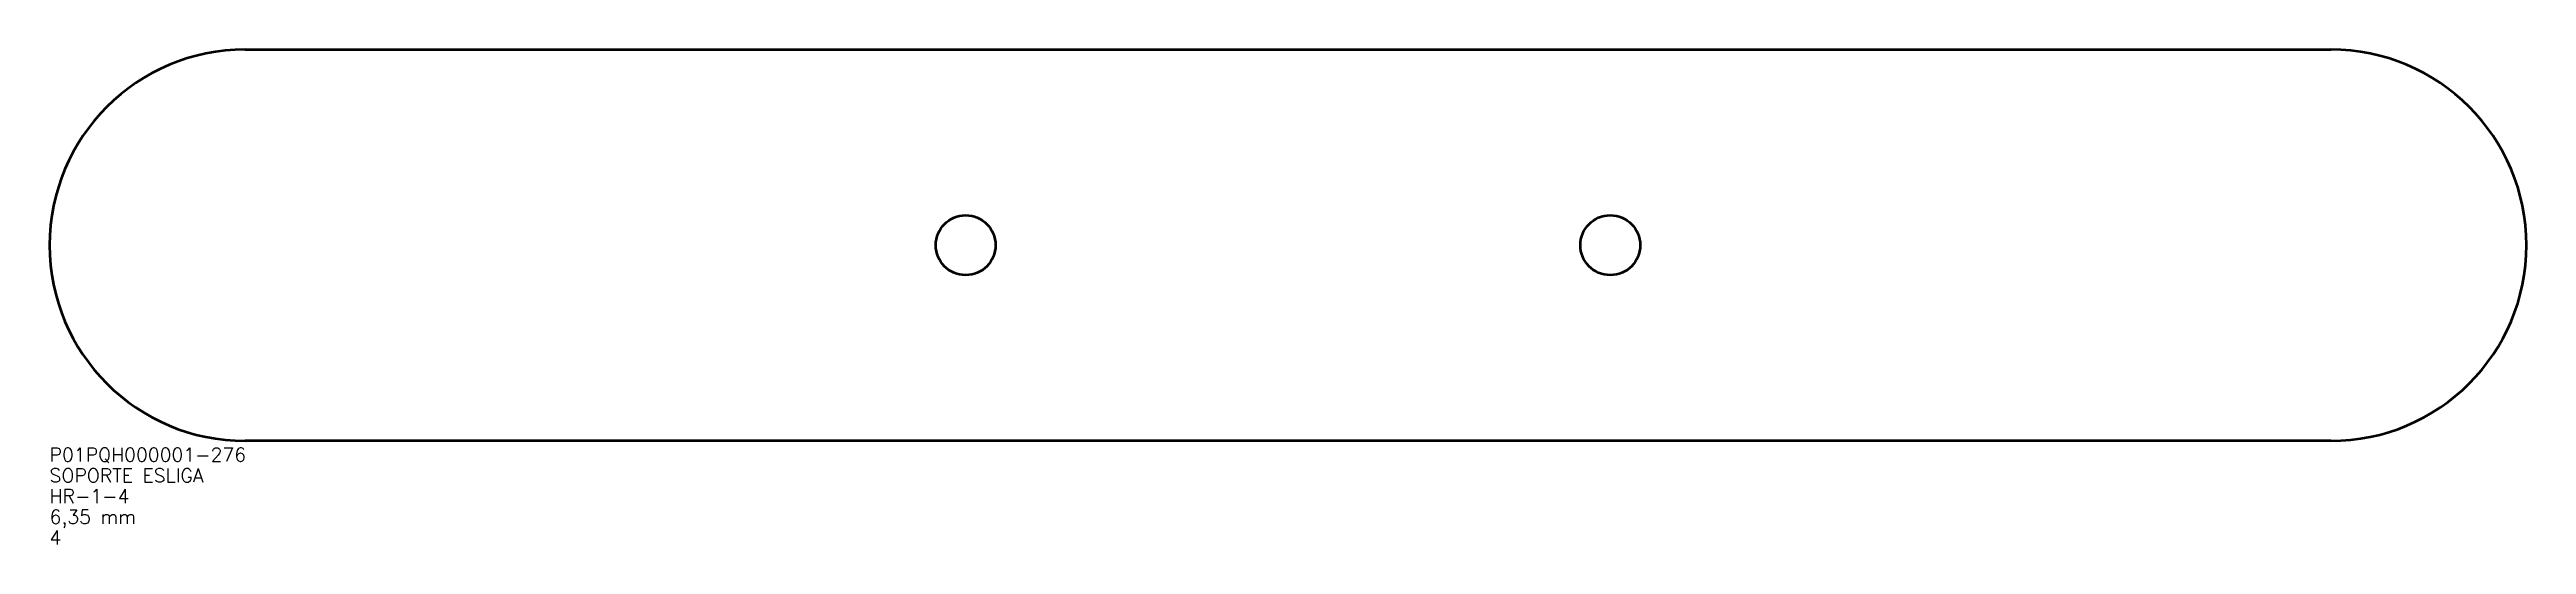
# Model space of a CAD drawing. Header units: millimetres. Extents: x 0 to 538, y -22 to 85.
import ezdxf

# ---------------------------------------------------------------- set-up
doc = ezdxf.new("R2010")
doc.units = ezdxf.units.MM
doc.layers.add('IV_INTERIOR_PROFILES', color=7, linetype='Continuous', lineweight=50)
doc.layers.add('IV_OUTER_PROFILE', color=7, linetype='Continuous', lineweight=50)
doc.layers.add('IV_TEXT', color=7, linetype='Continuous')
doc.styles.add('RomanS', font='RomanS.shx')

msp = doc.modelspace()

# ---------------------------------------------------------------- linework, layer by layer
at = {"layer": 'IV_INTERIOR_PROFILES'}
for centre in [(198.96, 42.5), (338.96, 42.5)]:
    msp.add_circle(centre, 6.5, dxfattribs=at)
at = {"layer": 'IV_OUTER_PROFILE'}
for p, q in [((42.5, 85), (495.43, 85)), ((495.43, 0), (42.5, 0))]:
    msp.add_line(p, q, dxfattribs=at)
for centre, start, end in [((42.5, 42.5), 90, 270), ((495.43, 42.5), 270, 90)]:
    msp.add_arc(centre, 42.5, start, end, dxfattribs=at)

# ---------------------------------------------------------------- texts
at = {"layer": 'IV_TEXT', "style": 'RomanS'}
for s, p in [('P01PQH000001-276', (0, -4.5)), ('SOPORTE ESLIGA', (0, -9)), ('HR-1-4', (0, -13.5)), ('6,35 mm', (0, -18)), ('4', (0, -22.5))]:
    msp.add_text(s, height=3, dxfattribs=at).set_placement(p)

doc.saveas('drawing.dxf')
